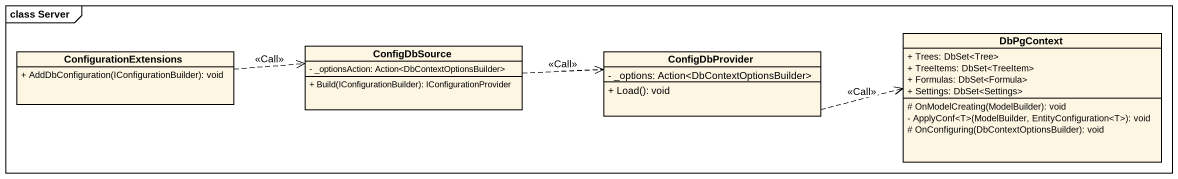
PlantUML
@startuml
mainframe class Server
hide circle
hide empty members
skinparam classAttributeIconSize 0
class ConfigurationExtensions {
  + AddDbConfiguration(IConfigurationBuilder): void
}
class ConfigDbSource {
  - _optionsAction: Action<DbContextOptionsBuilder>
  + Build(IConfigurationBuilder): IConfigurationProvider
}
class ConfigDbProvider {
  - _options: Action<DbContextOptionsBuilder>
  + Load(): void
}
class DbPgContext {
  + Trees: DbSet<Tree>
  + TreeItems: DbSet<TreeItem>
  + Formulas: DbSet<Formula>
  + Settings: DbSet<Settings>
  # OnModelCreating(ModelBuilder): void
  - ApplyConf<T>(ModelBuilder, EntityConfiguration<T>): void
  # OnConfiguring(DbContextOptionsBuilder): void
}
ConfigurationExtensions .right.> ConfigDbSource : <<Call>>
ConfigDbSource .right.> ConfigDbProvider : <<Call>>
ConfigDbProvider .right.> DbPgContext : <<Call>>
@enduml
